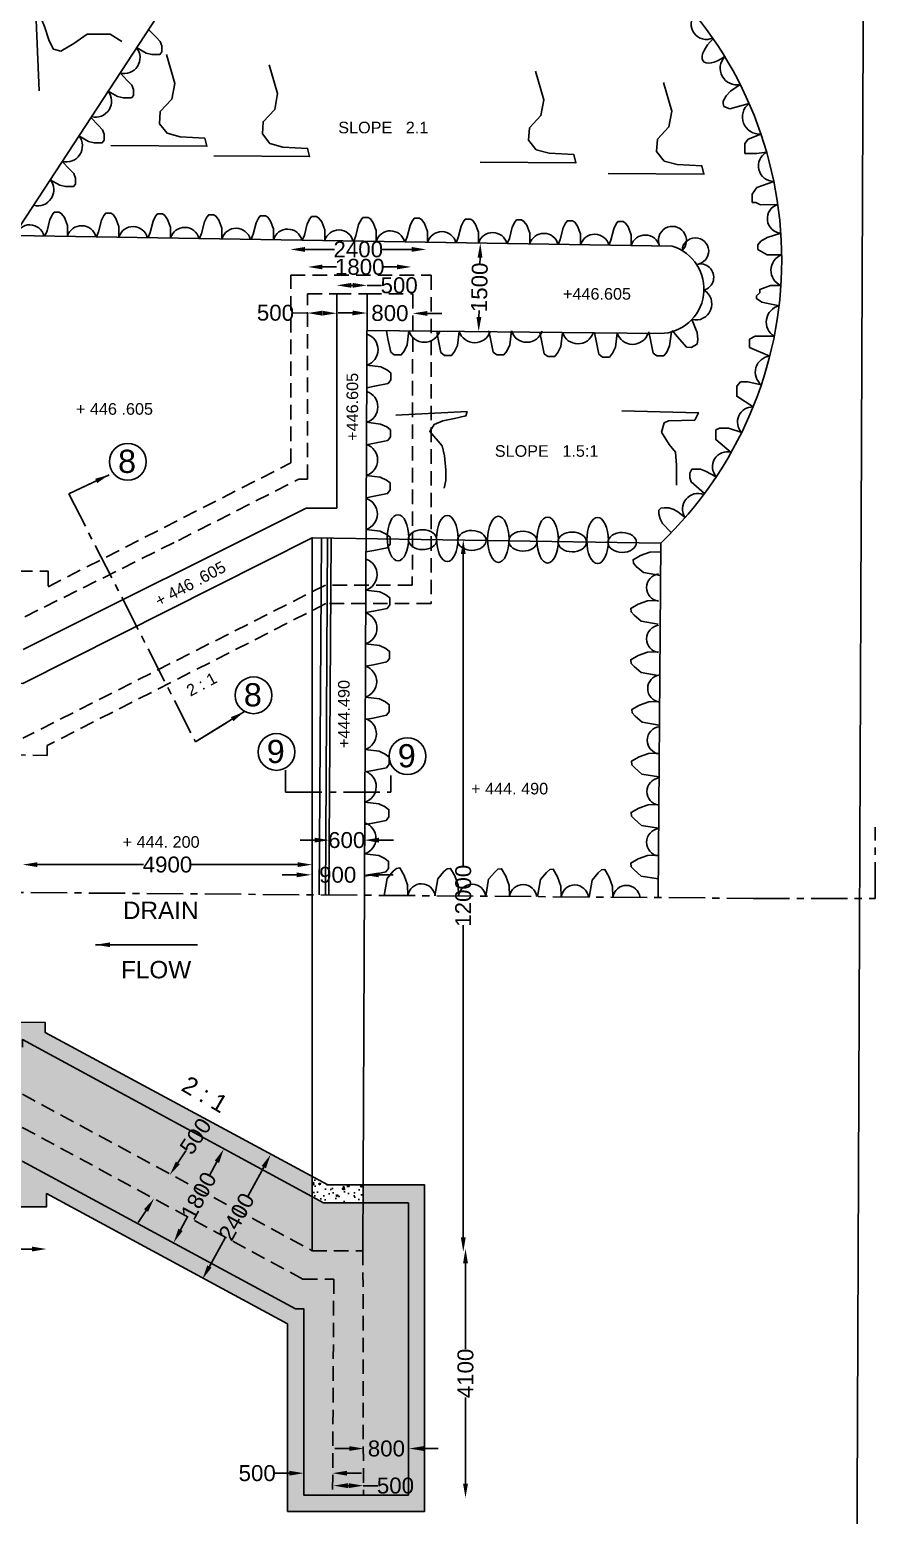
# Model space of a CAD drawing. Header units: millimetres. Extents: x 980 to 97004, y 2189 to 66609.
# Drawn here: x 64077 to 78658, y 18957 to 44571 of the extents above; entities that cross this region are included whole.
import ezdxf

# ---------------------------------------------------------------- set-up
doc = ezdxf.new("R2010")
doc.units = ezdxf.units.MM
doc.header["$MEASUREMENT"] = 0
doc.linetypes.add('CENTER', pattern=[2, 1.25, -0.25, 0.25, -0.25])
doc.linetypes.add('DASHED', pattern=[0.75, 0.5, -0.25])
for name, color, linetype in [('DIM', 7, 'Continuous'), ('DWG', 7, 'Continuous'), ('TEXT', 7, 'Continuous')]:
    doc.layers.add(name, color=color, linetype=linetype)
doc.styles.get("Standard").update_dxf_attribs({"font": 'arial.ttf'})
doc.dimstyles.new('Civil', dxfattribs={"dimtxt": 275, "dimasz": 250, "dimexe": 0.1, "dimexo": 0.0625, "dimgap": 0.09, "dimtad": 0, "dimdec": 0, "dimzin": 12, "dimdsep": 46, "dimtxsty": 'Standard', "dimcen": 0.1, "dimse1": 1, "dimse2": 1, "dimadec": 0, "dimazin": 2, "dimtfac": 1, "dimtdec": 0, "dimtofl": 0, "dimtmove": 0, "dimatfit": 3, "dimfxl": 1, "dimfrac": 1, "dimtolj": 1, "dimtzin": 0, "dimarcsym": 0})
pattern_1 = [(50, (0, 0), (358.6301, -31.3761), [37.5, -412.5]), (355, (0, 0), (-69.3757, 376.096), [30, -330]), (100.45144, (29.9, -2.6), (289.2544, 344.72), [31.8701, -350.571]), (46.1842, (0, 100), (533.6207, -82.7596), [56.25, -618.75]), (96.6356, (44.47, 93.1), (467.331, 487.0593), [47.805, -525.857]), (351.1842, (0, 100), (467.331, 487.0593), [45, -495]), (21, (50, 75), (298.4535, -201.3094), [37.5, -412.5]), (326, (50, 75), (121.6577, 362.575), [30, -330]), (71.45144, (74.87, 58.22), (420.1112, 161.2656), [31.8701, -350.571]), (37.5, (0, 0), (6.07993, 166.44693), [0, -326, 0, -335, 0, -331.25]), (7.5, (0, 0), (131.53477, 197.20586), [0, -191, 0, -318.5, 0, -126.25]), (327.5, (-111.5, 0), (266.91122, -11.27744), [0, -125, 0, -390, 0, -517.5]), (317.5, (-161.5, 0), (291.5931, 50.0525), [0, -162.5, 0, -259, 0, -367.5])]

# ---------------------------------------------------------------- blocks, each defined once
blk = doc.blocks.new('*D65')
at = {"layer": 'Defpoints', "color": 0, "transparency": 16777216}
for p in [(68573, 40807), (70913, 40807), (70913, 40783)]:
    blk.add_point(p, dxfattribs=at)
at = {"layer": 'DIM', "color": 0, "lineweight": -2, "transparency": 16777216}
for p, q in [((68823, 40783), (69331, 40783)), ((70663, 40783), (70156, 40783))]:
    blk.add_line(p, q, dxfattribs=at)
at = {"layer": 'DIM', "color": 0, "transparency": 16777216}
for points in [[(68823, 40825), (68823, 40741), (68573, 40783)], [(70663, 40825), (70663, 40741), (70913, 40783)]]:
    blk.add_solid(points, dxfattribs=at)
at = {"layer": 'DIM', "color": 0, "transparency": 16777216, "insert": (69743, 40783), "char_height": 275, "attachment_point": 5}
blk.add_mtext('\\A1;2400', dxfattribs=at)
blk = doc.blocks.new('*D66')
at = {"layer": 'Defpoints', "color": 0, "transparency": 16777216}
for p in [(68876, 40481), (70659, 40481), (70659, 40481)]:
    blk.add_point(p, dxfattribs=at)
at = {"layer": 'DIM', "color": 0, "lineweight": -2, "transparency": 16777216}
for p, q in [((69126, 40481), (69370, 40481)), ((70409, 40481), (70165, 40481))]:
    blk.add_line(p, q, dxfattribs=at)
at = {"layer": 'DIM', "color": 0, "transparency": 16777216}
for points in [[(69126, 40522), (69126, 40439), (68876, 40481)], [(70409, 40522), (70409, 40439), (70659, 40481)]]:
    blk.add_solid(points, dxfattribs=at)
at = {"layer": 'DIM', "color": 0, "transparency": 16777216, "insert": (69768, 40481), "char_height": 275, "attachment_point": 5}
blk.add_mtext('\\A1;1800', dxfattribs=at)
blk = doc.blocks.new('*D67')
at = {"layer": 'Defpoints', "color": 0, "transparency": 16777216}
for p in [(71816, 40892), (71788, 39366), (71819, 39366)]:
    blk.add_point(p, dxfattribs=at)
at = {"layer": 'DIM', "color": 0, "lineweight": -2, "transparency": 16777216}
for p, q in [((71842, 40642), (71840, 40526)), ((71823, 39616), (71825, 39731))]:
    blk.add_line(p, q, dxfattribs=at)
at = {"layer": 'DIM', "color": 0, "transparency": 16777216}
for points in [[(71801, 40643), (71884, 40641), (71847, 40892)], [(71782, 39616), (71865, 39615), (71819, 39366)]]:
    blk.add_solid(points, dxfattribs=at)
at = {"layer": 'DIM', "color": 0, "transparency": 16777216, "insert": (71833, 40129), "char_height": 275, "attachment_point": 5, "rotation": 88.9324}
blk.add_mtext('\\A1;1500', dxfattribs=at)
blk = doc.blocks.new('*D68')
at = {"layer": 'Defpoints', "color": 0, "transparency": 16777216}
for p in [(68868, 39648), (68869, 39686), (69372, 39644)]:
    blk.add_point(p, dxfattribs=at)
at = {"layer": 'DIM', "color": 0, "lineweight": -2, "transparency": 16777216}
for p, q in [((68869, 39686), (68619, 39688)), ((69122, 39684), (69119, 39684))]:
    blk.add_line(p, q, dxfattribs=at)
at = {"layer": 'DIM', "color": 0, "transparency": 16777216}
for points in [[(69119, 39726), (69118, 39642), (68869, 39686)], [(69122, 39726), (69122, 39642), (69372, 39682)]]:
    blk.add_solid(points, dxfattribs=at)
at = {"layer": 'DIM', "color": 0, "transparency": 16777216, "insert": (68315, 39690), "char_height": 275, "attachment_point": 5, "rotation": 359.5735}
blk.add_mtext('\\A1;500', dxfattribs=at)
blk = doc.blocks.new('*D69')
at = {"layer": 'Defpoints', "color": 0, "transparency": 16777216}
for p in [(69372, 40016), (69895, 40163), (69895, 40016)]:
    blk.add_point(p, dxfattribs=at)
at = {"layer": 'DIM', "color": 0, "lineweight": -2, "transparency": 16777216}
for p, q in [((69622, 40163), (69645, 40163)), ((69895, 40163), (70145, 40163))]:
    blk.add_line(p, q, dxfattribs=at)
at = {"layer": 'DIM', "color": 0, "transparency": 16777216}
for points in [[(69622, 40205), (69622, 40122), (69372, 40163)], [(69645, 40205), (69645, 40122), (69895, 40163)]]:
    blk.add_solid(points, dxfattribs=at)
at = {"layer": 'DIM', "color": 0, "transparency": 16777216, "insert": (70448, 40163), "char_height": 275, "attachment_point": 5}
blk.add_mtext('\\A1;500', dxfattribs=at)
blk = doc.blocks.new('*D70')
at = {"layer": 'Defpoints', "color": 0, "transparency": 16777216}
for p in [(69893, 39648), (70682, 39681), (70682, 39642)]:
    blk.add_point(p, dxfattribs=at)
at = {"layer": 'DIM', "color": 0, "lineweight": -2, "transparency": 16777216}
for p, q in [((69644, 39688), (69394, 39690)), ((70932, 39679), (71182, 39677))]:
    blk.add_line(p, q, dxfattribs=at)
at = {"layer": 'DIM', "color": 0, "transparency": 16777216}
for points in [[(69644, 39730), (69643, 39646), (69894, 39686)], [(70933, 39721), (70932, 39637), (70682, 39681)]]:
    blk.add_solid(points, dxfattribs=at)
at = {"layer": 'DIM', "color": 0, "transparency": 16777216, "insert": (70288, 39684), "char_height": 275, "attachment_point": 5, "rotation": 359.5946}
blk.add_mtext('\\A1;800', dxfattribs=at)
blk = doc.blocks.new('*D131')
at = {"layer": 'Defpoints', "color": 0, "transparency": 16777216}
for p in [(61561, 23521), (64367, 23548), (64367, 23521)]:
    blk.add_point(p, dxfattribs=at)
at = {"layer": 'DIM', "color": 0, "lineweight": -2, "transparency": 16777216}
for p, q in [((61811, 23548), (62551, 23548)), ((64117, 23548), (63376, 23548))]:
    blk.add_line(p, q, dxfattribs=at)
at = {"layer": 'DIM', "color": 0, "transparency": 16777216}
for points in [[(61811, 23590), (61811, 23507), (61561, 23548)], [(64117, 23590), (64117, 23507), (64367, 23548)]]:
    blk.add_solid(points, dxfattribs=at)
at = {"layer": 'DIM', "color": 0, "transparency": 16777216, "insert": (62964, 23548), "char_height": 275, "attachment_point": 5}
blk.add_mtext('\\A1;2750', dxfattribs=at)
blk = doc.blocks.new('*D143')
at = {"layer": 'Defpoints', "color": 0, "transparency": 16777216}
for p in [(66493, 24825), (66588, 24762), (66318, 24357)]:
    blk.add_point(p, dxfattribs=at)
at = {"layer": 'DIM', "color": 0, "lineweight": -2, "transparency": 16777216}
for p, q in [((66631, 25033), (66770, 25241)), ((66084, 24213), (65945, 24005))]:
    blk.add_line(p, q, dxfattribs=at)
at = {"layer": 'DIM', "color": 0, "transparency": 16777216}
for points in [[(66597, 25057), (66666, 25010), (66493, 24825)], [(66049, 24236), (66118, 24189), (66222, 24420)]]:
    blk.add_solid(points, dxfattribs=at)
at = {"layer": 'DIM', "color": 0, "transparency": 16777216, "insert": (66939, 25494), "char_height": 275, "attachment_point": 5, "rotation": 56.2812}
blk.add_mtext('\\A1;500', dxfattribs=at)
blk = doc.blocks.new('*D144')
at = {"layer": 'Defpoints', "color": 0, "transparency": 16777216}
for p in [(67423, 25272), (67451, 25257), (66588, 23645)]:
    blk.add_point(p, dxfattribs=at)
at = {"layer": 'DIM', "color": 0, "lineweight": -2, "transparency": 16777216}
for p, q in [((67305, 25051), (67179, 24816)), ((66678, 23880), (66804, 24115))]:
    blk.add_line(p, q, dxfattribs=at)
at = {"layer": 'DIM', "color": 0, "transparency": 16777216}
for points in [[(67269, 25071), (67342, 25032), (67423, 25272)], [(66641, 23900), (66715, 23860), (66560, 23659)]]:
    blk.add_solid(points, dxfattribs=at)
at = {"layer": 'DIM', "color": 0, "transparency": 16777216, "insert": (66992, 24466), "char_height": 275, "attachment_point": 5, "rotation": 61.8325}
blk.add_mtext('\\A1;1800', dxfattribs=at)
blk = doc.blocks.new('*D145')
at = {"layer": 'Defpoints', "color": 0, "transparency": 16777216}
for p in [(68234, 25180), (68285, 25152), (67106, 23000)]:
    blk.add_point(p, dxfattribs=at)
at = {"layer": 'DIM', "color": 0, "lineweight": -2, "transparency": 16777216}
for p, q in [((68114, 24960), (67843, 24465)), ((67175, 23247), (67446, 23742))]:
    blk.add_line(p, q, dxfattribs=at)
at = {"layer": 'DIM', "color": 0, "transparency": 16777216}
for points in [[(68077, 24980), (68150, 24940), (68234, 25180)], [(67139, 23267), (67212, 23227), (67055, 23027)]]:
    blk.add_solid(points, dxfattribs=at)
at = {"layer": 'DIM', "color": 0, "transparency": 16777216, "insert": (67644, 24104), "char_height": 275, "attachment_point": 5, "rotation": 61.2935}
blk.add_mtext('\\A1;2400', dxfattribs=at)
blk = doc.blocks.new('*D148')
at = {"layer": 'Defpoints', "color": 0, "transparency": 16777216}
for p in [(68804, 19729), (69297, 19729), (68804, 19683)]:
    blk.add_point(p, dxfattribs=at)
at = {"layer": 'DIM', "color": 0, "lineweight": -2, "transparency": 16777216}
for p, q in [((68554, 19683), (68304, 19683)), ((69547, 19683), (69797, 19683))]:
    blk.add_line(p, q, dxfattribs=at)
at = {"layer": 'DIM', "color": 0, "transparency": 16777216}
for points in [[(68554, 19725), (68554, 19642), (68804, 19683)], [(69547, 19725), (69547, 19642), (69297, 19683)]]:
    blk.add_solid(points, dxfattribs=at)
at = {"layer": 'DIM', "color": 0, "transparency": 16777216, "insert": (68000, 19683), "char_height": 275, "attachment_point": 5}
blk.add_mtext('\\A1;500', dxfattribs=at)
blk = doc.blocks.new('*D149')
at = {"layer": 'Defpoints', "color": 0, "transparency": 16777216}
for p in [(69830, 19468), (69314, 19462), (69830, 19462)]:
    blk.add_point(p, dxfattribs=at)
at = {"layer": 'DIM', "color": 0, "lineweight": -2, "transparency": 16777216}
for p, q in [((69564, 19468), (69580, 19468)), ((69830, 19468), (70080, 19468))]:
    blk.add_line(p, q, dxfattribs=at)
at = {"layer": 'DIM', "color": 0, "transparency": 16777216}
for points in [[(69564, 19510), (69564, 19426), (69314, 19468)], [(69580, 19510), (69580, 19426), (69830, 19468)]]:
    blk.add_solid(points, dxfattribs=at)
at = {"layer": 'DIM', "color": 0, "transparency": 16777216, "insert": (70384, 19468), "char_height": 275, "attachment_point": 5}
blk.add_mtext('\\A1;500', dxfattribs=at)
blk = doc.blocks.new('*D150')
at = {"layer": 'Defpoints', "color": 0, "transparency": 16777216}
for p in [(69836, 20131), (70619, 20131), (70619, 20108)]:
    blk.add_point(p, dxfattribs=at)
at = {"layer": 'DIM', "color": 0, "lineweight": -2, "transparency": 16777216}
for p, q in [((69586, 20108), (69336, 20108)), ((70869, 20108), (71119, 20108))]:
    blk.add_line(p, q, dxfattribs=at)
at = {"layer": 'DIM', "color": 0, "transparency": 16777216}
for points in [[(69586, 20150), (69586, 20067), (69836, 20108)], [(70869, 20150), (70869, 20067), (70619, 20108)]]:
    blk.add_solid(points, dxfattribs=at)
at = {"layer": 'DIM', "color": 0, "transparency": 16777216, "insert": (70228, 20108), "char_height": 275, "attachment_point": 5}
blk.add_mtext('\\A1;800', dxfattribs=at)
blk = doc.blocks.new('*D151')
at = {"layer": 'Defpoints', "color": 0, "transparency": 16777216}
for p in [(71489, 23552), (71592, 23552), (71489, 19254)]:
    blk.add_point(p, dxfattribs=at)
at = {"layer": 'DIM', "color": 0, "lineweight": -2, "transparency": 16777216}
for p, q in [((71592, 23302), (71592, 21819)), ((71592, 19504), (71592, 20987))]:
    blk.add_line(p, q, dxfattribs=at)
at = {"layer": 'DIM', "color": 0, "transparency": 16777216}
for points in [[(71550, 23302), (71634, 23302), (71592, 23552)], [(71550, 19504), (71634, 19504), (71592, 19254)]]:
    blk.add_solid(points, dxfattribs=at)
at = {"layer": 'DIM', "color": 0, "transparency": 16777216, "insert": (71592, 21403), "char_height": 275, "attachment_point": 5, "rotation": 90}
blk.add_mtext('\\A1;4100', dxfattribs=at)
blk = doc.blocks.new('*D152')
at = {"layer": 'Defpoints', "color": 0, "transparency": 16777216}
for p in [(71554, 35779), (71605, 35779), (71605, 23498)]:
    blk.add_point(p, dxfattribs=at)
at = {"layer": 'DIM', "color": 0, "lineweight": -2, "transparency": 16777216}
for p, q in [((71554, 35529), (71554, 30143)), ((71554, 23748), (71554, 29134))]:
    blk.add_line(p, q, dxfattribs=at)
at = {"layer": 'DIM', "color": 0, "transparency": 16777216}
for points in [[(71512, 35529), (71595, 35529), (71554, 35779)], [(71512, 23748), (71595, 23748), (71554, 23498)]]:
    blk.add_solid(points, dxfattribs=at)
at = {"layer": 'DIM', "color": 0, "transparency": 16777216, "insert": (71554, 29639), "char_height": 275, "attachment_point": 5, "rotation": 90}
blk.add_mtext('\\A1;12000', dxfattribs=at)
blk = doc.blocks.new('*D153')
at = {"layer": 'Defpoints', "color": 0, "transparency": 16777216}
for p in [(69844, 30000), (68932, 29968), (69844, 29968)]:
    blk.add_point(p, dxfattribs=at)
at = {"layer": 'DIM', "color": 0, "lineweight": -2, "transparency": 16777216}
for p, q in [((68682, 30000), (68432, 30000)), ((70094, 30000), (70344, 30000))]:
    blk.add_line(p, q, dxfattribs=at)
at = {"layer": 'DIM', "color": 0, "transparency": 16777216}
for points in [[(68682, 30041), (68682, 29958), (68932, 30000)], [(70094, 30041), (70094, 29958), (69844, 30000)]]:
    blk.add_solid(points, dxfattribs=at)
at = {"layer": 'DIM', "color": 0, "transparency": 16777216, "insert": (69388, 30000), "char_height": 275, "attachment_point": 5}
blk.add_mtext('\\A1;900', dxfattribs=at)
blk = doc.blocks.new('*D154')
at = {"layer": 'Defpoints', "color": 0, "transparency": 16777216}
for p in [(69240, 30550), (69849, 30598), (69849, 30550)]:
    blk.add_point(p, dxfattribs=at)
at = {"layer": 'DIM', "color": 0, "lineweight": -2, "transparency": 16777216}
for p, q in [((68990, 30598), (68740, 30598)), ((70099, 30598), (70349, 30598))]:
    blk.add_line(p, q, dxfattribs=at)
at = {"layer": 'DIM', "color": 0, "transparency": 16777216}
for points in [[(68990, 30640), (68990, 30556), (69240, 30598)], [(70099, 30640), (70099, 30556), (69849, 30598)]]:
    blk.add_solid(points, dxfattribs=at)
at = {"layer": 'DIM', "color": 0, "transparency": 16777216, "insert": (69544, 30598), "char_height": 275, "attachment_point": 5}
blk.add_mtext('\\A1;600', dxfattribs=at)
blk = doc.blocks.new('*D155')
at = {"layer": 'Defpoints', "color": 0, "transparency": 16777216}
for p in [(63957, 30056), (68948, 30176), (68948, 30056)]:
    blk.add_point(p, dxfattribs=at)
at = {"layer": 'DIM', "color": 0, "lineweight": -2, "transparency": 16777216}
for p, q in [((64207, 30176), (66037, 30176)), ((68698, 30176), (66869, 30176))]:
    blk.add_line(p, q, dxfattribs=at)
at = {"layer": 'DIM', "color": 0, "transparency": 16777216}
for points in [[(64207, 30217), (64207, 30134), (63957, 30176)], [(68698, 30217), (68698, 30134), (68948, 30176)]]:
    blk.add_solid(points, dxfattribs=at)
at = {"layer": 'DIM', "color": 0, "transparency": 16777216, "insert": (66453, 30176), "char_height": 275, "attachment_point": 5}
blk.add_mtext('\\A1;4900', dxfattribs=at)

msp = doc.modelspace()

# ---------------------------------------------------------------- hatches: boundary and pattern name
at = {"layer": 'DWG'}
h = msp.add_hatch(dxfattribs=at)
h.set_pattern_fill('AR-CONC', color=256, scale=50)
h.set_pattern_definition(pattern_1)
h.paths.add_polyline_path([(56026.4, 29557.4), (55635.5, 29559.1), (55636, 26183.4), (56026.1, 26183.4)])
h.paths.add_polyline_path([(57845.2, 29549.6), (56026.4, 29557.4), (56026.1, 26183.4), (57845.1, 26183.4)])
h.paths.add_polyline_path([(58393, 29410.7), (58393, 29547.3), (57845.2, 29549.6), (57845.1, 26183.4), (58343.3, 26183.4)])
h.paths.add_polyline_path([(58878.5, 29735.6), (58393, 29739.5), (58393, 29410.7), (58344.5, 26265.6), (58869.3, 26260.9)])
h.paths.add_polyline_path([(59920.6, 29727.3), (58878.5, 29735.6), (58872.3, 27390), (59889, 27386)])
h.paths.add_polyline_path([(60281.5, 29724.5), (59920.6, 29727.3), (59889, 27386), (60278.2, 27384.5)])
h.paths.add_polyline_path([(59884.8, 27075.8), (58871.5, 27087.1), (58869.3, 26260.9), (59873.7, 26252.1)])
h.paths.add_polyline_path([(59889, 27386), (58872.3, 27390), (58871.5, 27087.1), (59884.8, 27075.8)])
h.paths.add_polyline_path([(61001.5, 27381.6), (60278.2, 27384.5), (60277.8, 27071.4), (61001.5, 27063.4)])
h.paths.add_polyline_path([(61001.5, 27063.4), (60277.8, 27071.4), (60276.6, 26248.6), (61001.5, 26242.2)])
h.paths.add_polyline_path([(61001.5, 26242.2), (60276.6, 26248.6), (60275.9, 25753.9), (61001.5, 25750.5)])
h.paths.add_polyline_path([(61001.5, 25750.5), (60275.9, 25753.9), (60275.2, 25228.9), (61001.5, 25225.4)])
h.paths.add_polyline_path([(60275.9, 25753.9), (59867, 25755.8), (59863, 25454.4), (58343.3, 25454.4), (58343.3, 25238.2), (60275.2, 25228.9)])
h.paths.add_polyline_path([(59867, 25755.8), (58867.9, 25760.4), (58867.1, 25454.4), (59863, 25454.4)])
h.paths.add_polyline_path([(59873.7, 26252.1), (58869.3, 26260.9), (58867.9, 25760.4), (59867, 25755.8)])
h.paths.add_polyline_path([(58869.3, 26260.9), (58344.5, 26265.6), (58343.3, 26183.4), (58343.3, 25762.8), (58867.9, 25760.4)])
h.paths.add_polyline_path([(58343.3, 26183.4), (57845.1, 26183.4), (57845.1, 25765.1), (58343.3, 25762.8)])
h.paths.add_polyline_path([(57845.1, 26183.4), (56026.1, 26183.4), (56026, 25773.5), (57845.1, 25765.1)])
h.paths.add_polyline_path([(57845.1, 25765.1), (56026, 25773.5), (56026, 25454.4), (57845.1, 25454.4)], flags=17)
h.paths.add_polyline_path([(58030.2, 25454.4), (56026, 25454.4), (56026, 25773.5), (55636, 25775.3), (55636.1, 25025.7), (58030.2, 25025.7)])
h.paths.add_polyline_path([(56026.1, 26183.4), (55636, 26183.4), (55636, 25775.3), (56026, 25773.5)])
h.paths.add_polyline_path([(61001.5, 25225.4), (60275.2, 25228.9), (60274.9, 25025.7), (58343.3, 25025.7), (58030.2, 25025.7), (58030.2, 24932.3), (61001.5, 24932.3)])
h.paths.add_polyline_path([(61999.9, 25745.9), (61001.5, 25750.5), (61001.5, 25225.4), (61996.5, 25220.6)])
h.paths.add_polyline_path([(62003.1, 26233.4), (61001.5, 26242.2), (61001.5, 25750.5), (61999.9, 25745.9)])
h.paths.add_polyline_path([(62008.5, 27052.1), (61001.5, 27063.4), (61001.5, 26242.2), (62003.1, 26233.4)])
h.paths.add_polyline_path([(62010.6, 27377.7), (61001.5, 27381.6), (61001.5, 27063.4), (62008.5, 27052.1)])
h.paths.add_polyline_path([(63951.9, 27457), (62011.3, 27482.9), (62008.5, 27052.1), (63951.5, 27030.4), (63951.6, 27160.3)])
h.paths.add_polyline_path([(63951.5, 27030.4), (62008.5, 27052.1), (62003.1, 26233.4), (63950.7, 26216.2)])
h.paths.add_polyline_path([(63950.7, 26216.2), (62003.1, 26233.4), (61999.9, 25745.9), (63950.2, 25736.9)])
h.paths.add_polyline_path([(63950.2, 25736.9), (61999.9, 25745.9), (61997.1, 25314), (63949.7, 25299.6)])
h.paths.add_polyline_path([(63949.7, 25299.6), (61997.1, 25314), (61993, 24686.4), (63949.1, 24686.4)])
h.paths.add_polyline_path([(63949.5, 25061.4), (63949.1, 24686.4), (61993, 24686.4), (61996.5, 25220.6), (61001.5, 25225.4), (61001.5, 24932.3), (61587.5, 24932.3), (61587.5, 24277.3), (64368.6, 24277.3), (64368.6, 24503.6), (68523.3, 22256.1), (68523.3, 19025.5), (70886.9, 19025.5), (70886.9, 24654), (69828.5, 24654), (69827.1, 24343.9), (70607.8, 24343.9), (70607.8, 19305), (68802.8, 19305), (68802.8, 22517.6), (68660.1, 22517.6)])
h.paths.add_polyline_path([(63950.1, 25645.5), (63949.5, 25061.4), (68660.1, 22517.6), (68802.8, 22517.6), (68802.8, 19305), (69299.7, 19305), (69320.1, 23027.5), (68789.3, 23027.5)])
h.paths.add_polyline_path([(63950.7, 26216.2), (63950.1, 25645.5), (68789.3, 23027.5), (69320.1, 23027.5), (69299.7, 19305), (69831.6, 19305), (69823.6, 23519.5), (68948.6, 23519.5)])
h.paths.add_polyline_path([(63951.6, 27160.3), (63951.5, 27030.4), (63950.7, 26216.2), (68948.6, 23519.5), (68948.6, 24448.7)])
h.paths.add_polyline_path([(69827.1, 24343.9), (69141.6, 24343.9), (68948.6, 24448.7), (68948.6, 23519.5), (69823.6, 23519.5)], flags=17)
h.paths.add_polyline_path([(70607.8, 24343.9), (69827.1, 24343.9), (69823.6, 23519.5), (69831.6, 19305), (70607.8, 19305)], flags=17)
h.paths.add_polyline_path([(64344.8, 27278.7), (64344.8, 27451.7), (63951.9, 27457), (63951.6, 27160.3), (68948.6, 24448.7), (68948.6, 24798.7)])
h = msp.add_hatch(dxfattribs=at)
h.set_pattern_fill('AR-CONC', color=256, scale=50)
h.set_pattern_definition(pattern_1)
h.paths.add_polyline_path([(69828.5, 24654), (69217.1, 24654), (68948.6, 24798.7), (68948.6, 24448.7), (69141.6, 24343.9), (69827.1, 24343.9)])

# ---------------------------------------------------------------- linework, layer by layer
for points in [[(49169.4, 47598.1), (53439.5, 47598.1), (53749.7, 48464.6), (54266.8, 46859.8), (54537.2, 47630.4), (68247.4, 47478.6), (68525.8, 48328.7), (69066.7, 46707.9), (69361, 47462.7), (78460.8, 47334.4), (78334.1, 16437.2), (71622.4, 16540.1), (71367.9, 15801.2), (70787.2, 17366.3), (70500.9, 16500.3), (52968, 16684.3), (52705.5, 15921.6), (52641.9, 17502.6), (52323.7, 16668.4), (36250, 16739.3)], [(64238.6, 43516.5), (64179.5, 45003.1), (64333.1, 44625.6), (64415.8, 44377.8), (64486.6, 44236.2), (64616.6, 44200.8), (64841, 44330.6), (65065.4, 44495.8), (65207.2, 44495.8), (65467, 44495.8), (65667.8, 44366)], [(65919.3, 44262.2), (66083.4, 44167.9), (66183.3, 44144.5), (66262, 44144.5), (66321.6, 44144.5), (66355.6, 44187), (66355.6, 44225.3), (66355.6, 44291.1), (66327.9, 44367.6), (66255.6, 44442), (66125.1, 44577.5)], [(65478.8, 42572.5), (67132.5, 42560.7), (67097.1, 42702.3), (66671.8, 42725.9), (66447.4, 42784.9), (66317.5, 42950.1), (66329.3, 43162.5), (66530.1, 43374.9), (66577.3, 43646.3), (66435.6, 44141.8)], [(65429.8, 43512.2), (65593.8, 43417.9), (65693.8, 43394.5), (65772.5, 43394.5), (65832, 43394.5), (65866.1, 43437), (65866.1, 43475.2), (65866.1, 43541.1), (65838.4, 43617.6), (65766.1, 43691.9), (65635.6, 43827.5)], [(67250.6, 42395.6), (68904.3, 42383.8), (68868.8, 42525.3), (68443.6, 42548.9), (68219.2, 42607.9), (68089.3, 42773.1), (68101.1, 42985.5), (68301.9, 43197.9), (68349.1, 43469.3), (68207.4, 43964.8)], [(71842.4, 42288.5), (73496.1, 42276.7), (73460.7, 42418.3), (73035.4, 42441.9), (72811, 42500.9), (72681.1, 42666.1), (72692.9, 42878.5), (72893.7, 43090.8), (72941, 43362.2), (72799.2, 43857.8)], [(74049.5, 42092.1), (75703.2, 42080.3), (75667.7, 42221.8), (75242.5, 42245.4), (75018.1, 42304.4), (74888.1, 42469.6), (74899.9, 42682), (75100.7, 42894.4), (75148, 43165.8), (75006.3, 43661.3)], [(76328.9, 43625.8), (76161.7, 43514.2), (76089.3, 43433.8), (76037, 43341.4), (76037, 43297.2), (76049.1, 43249), (76049.1, 43249), (76149.7, 43204.8), (76482.1, 43299.1)], [(64926, 42740.3), (65090, 42646), (65190, 42622.6), (65268.7, 42622.6), (65328.2, 42622.6), (65362.3, 42665.1), (65362.3, 42703.3), (65362.3, 42769.2), (65334.6, 42845.7), (65262.3, 42920), (65131.8, 43055.6)], [(76686.4, 42771.7), (76467.6, 42684), (76411.3, 42607.6), (76411.3, 42555.4), (76411.3, 42495.1), (76411.3, 42495.1), (76411.3, 42438.9), (76487.7, 42438.9), (76552.1, 42438.9), (76616.4, 42438.9), (76784.3, 42459.3)], [(64432.3, 41983.8), (64596.3, 41889.5), (64696.3, 41866.2), (64775, 41866.2), (64834.5, 41866.2), (64868.5, 41908.7), (64868.5, 41946.9), (64868.5, 42012.8), (64840.9, 42089.2), (64768.6, 42163.6), (64638.1, 42299.2)], [(76908.4, 41953.3), (76616.5, 41850.7), (76536.1, 41734.2), (76536.1, 41661.8), (76536.1, 41593.5), (76600.4, 41593.5), (76680.9, 41553.4), (76977, 41559.5)], [(64728, 41009.7), (64728, 41195.9), (64675.8, 41331.2), (64628.3, 41397.6), (64587.9, 41423.7), (64554.7, 41423.7), (64500, 41423.7), (64469.1, 41383.4), (64426.3, 41300.3), (64376.4, 41103.3), (64340.7, 41016.1)], [(65616, 40995), (65616, 41181.1), (65563.8, 41316.5), (65516.3, 41382.9), (65475.9, 41409), (65442.6, 41409), (65387.9, 41409), (65357, 41368.7), (65314.3, 41285.6), (65264.4, 41088.6), (65228.7, 41001.4)], [(66506.9, 40980.2), (66506.9, 41166.4), (66454.7, 41301.7), (66407.2, 41368.2), (66366.8, 41394.3), (66333.5, 41394.3), (66278.9, 41394.3), (66248, 41353.9), (66205.2, 41270.8), (66155.3, 41073.8), (66119.6, 40986.7)], [(67392.5, 40965.6), (67392.5, 41151.7), (67340.3, 41287), (67292.8, 41353.5), (67252.4, 41379.6), (67219.1, 41379.6), (67164.4, 41379.6), (67133.6, 41339.2), (67090.8, 41256.2), (67040.9, 41059.1), (67005.2, 40972)], [(68281.3, 40950.8), (68281.3, 41137), (68229.1, 41272.3), (68181.6, 41338.8), (68141.2, 41364.9), (68107.9, 41364.9), (68053.3, 41364.9), (68022.4, 41324.5), (67979.6, 41241.4), (67929.7, 41044.4), (67894, 40957.3)], [(69164.7, 40936.2), (69164.7, 41122.3), (69112.5, 41257.7), (69064.9, 41324.1), (69024.5, 41350.2), (68991.3, 41350.2), (68936.6, 41350.2), (68905.7, 41309.9), (68862.9, 41226.8), (68813, 41029.8), (68777.4, 40942.6)], [(70051.1, 40921.5), (70051.1, 41107.7), (69998.9, 41243), (69951.4, 41309.4), (69911, 41335.5), (69877.7, 41335.5), (69823, 41335.5), (69792.2, 41295.2), (69749.4, 41212.1), (69699.5, 41015.1), (69663.8, 40927.9)], [(70939.2, 40906.8), (70939.2, 41092.9), (70887, 41228.2), (70839.5, 41294.7), (70799.1, 41320.8), (70765.8, 41320.8), (70711.1, 41320.8), (70680.3, 41280.5), (70637.5, 41197.4), (70587.6, 41000.4), (70551.9, 40913.2)], [(71816.4, 40892.3), (71816.4, 41078.4), (71764.2, 41213.7), (71716.7, 41280.2), (71676.3, 41306.3), (71643, 41306.3), (71588.4, 41306.3), (71557.5, 41265.9), (71514.7, 41182.9), (71464.8, 40985.8), (71429.1, 40898.7)], [(72699.5, 40877.6), (72699.5, 41063.8), (72647.3, 41199.1), (72599.8, 41265.5), (72559.4, 41291.7), (72526.1, 41291.7), (72471.5, 41291.7), (72440.6, 41251.3), (72397.8, 41168.2), (72347.9, 40971.2), (72312.2, 40884)], [(73576.5, 40863.1), (73576.5, 41049.2), (73524.4, 41184.5), (73476.8, 41251), (73436.4, 41277.1), (73403.2, 41277.1), (73348.5, 41277.1), (73317.6, 41236.8), (73274.8, 41153.7), (73224.9, 40956.7), (73189.3, 40869.5)], [(74448.7, 40848.6), (74448.7, 41034.8), (74396.5, 41170.1), (74349, 41236.6), (74308.6, 41262.7), (74275.3, 41262.7), (74220.7, 41262.7), (74189.8, 41222.3), (74147, 41139.2), (74097.1, 40942.2), (74061.4, 40855.1)], [(63806.4, 41025), (75157.9, 40836.9)], [(77029.8, 41061), (76793.4, 40988.9), (76684.8, 40924.6), (76632.5, 40860.3), (76632.5, 40784), (76793.4, 40687.6), (77044.9, 40687.8)], [(63961.9, 33882.2), (68843, 36322.4), (69371.9, 36322.4), (69371.9, 40015.9)], [(69894.9, 40015.9), (69823.6, 23519.5)], [(77031.2, 40160.7), (76849.7, 40160.7), (76664.7, 40093), (76664.7, 40036.7), (76612.4, 39980.5), (76612.4, 39936.3), (76700.9, 39876), (76999.2, 39811.2)], [(75494.5, 39574.2), (75589.2, 39349.9), (75597.5, 39232.4), (75585.9, 39149.9), (75535.1, 39120.8), (75481.2, 39089.9), (75403.7, 39100.3), (75247.9, 39276.7), (75157.6, 39383.2)], [(69892.2, 39385.9), (74944.9, 39333.3)], [(70616.9, 39378.3), (70587.6, 39136.6), (70536.5, 39030.6), (70485.3, 38964.7), (70426.8, 38964.7), (70364.7, 38964.7), (70302.6, 39012.3), (70255.1, 39242.7), (70229.6, 39380)], [(71483.2, 39369.3), (71453.9, 39127.6), (71402.7, 39021.5), (71351.6, 38955.7), (71293.1, 38955.7), (71231, 38955.7), (71168.9, 39003.2), (71121.4, 39233.7), (71095.9, 39371)], [(72383, 39378.3), (72353.7, 39136.6), (72302.5, 39030.6), (72251.3, 38964.7), (72192.9, 38964.7), (72130.8, 38964.7), (72068.6, 39012.3), (72021.1, 39242.7), (71995.6, 39380)], [(73262.8, 39350.8), (73233.5, 39109.1), (73182.3, 39003), (73131.1, 38937.2), (73072.7, 38937.2), (73010.6, 38937.2), (72948.4, 38984.7), (72900.9, 39215.2), (72875.4, 39352.4)], [(74206, 39340.9), (74176.7, 39099.3), (74125.5, 38993.2), (74074.4, 38927.3), (74015.9, 38927.3), (73953.8, 38927.3), (73891.6, 38974.9), (73844.1, 39205.4), (73818.6, 39342.6)], [(75141.3, 39361.2), (75112, 39119.5), (75060.8, 39013.4), (75009.7, 38947.6), (74951.2, 38947.6), (74889.1, 38947.6), (74827, 38995.2), (74779.5, 39225.6), (74753.9, 39362.9)], [(76916, 39284.6), (76716.8, 39284.6), (76584, 39284.6), (76491.5, 39234.4), (76491.5, 39162.1), (76491.5, 39093.8), (76838.9, 38943.7)], [(69889.6, 38786.1), (70131.3, 38756.7), (70237.4, 38705.6), (70303.2, 38654.4), (70303.2, 38595.9), (70303.2, 38533.8), (70255.7, 38471.7), (70025.2, 38424.2), (69887.9, 38398.7)], [(76693, 38448.1), (76459, 38500.8), (76334.3, 38500.8), (76269.9, 38424.5), (76269.9, 38324.1), (76269.9, 38251.8), (76552, 38067.5)], [(70393.5, 37923.8), (71619.3, 37988.2), (71597.8, 37913.1), (71404.2, 37870.1), (71199.9, 37827.1), (71049.4, 37762.7), (70974.1, 37644.5), (71189.2, 37397.5), (71232.2, 37225.6), (71253.7, 36978.6), (71253.7, 36796), (71221.4, 36667.1)], [(74285.9, 37999), (75608.5, 37966.8), (75544, 37837.9), (75092.4, 37827.1), (75017.1, 37794.9), (74974.1, 37633.8), (75103.1, 37419), (75210.6, 37290.1), (75232.1, 37064.5), (75232.1, 36849.7), (75232.1, 36720.8)], [(69885.4, 37801.9), (70127, 37772.6), (70233.1, 37721.4), (70299, 37670.3), (70299, 37611.8), (70299, 37549.7), (70251.4, 37487.6), (70021, 37440.1), (69883.7, 37414.6)], [(76354.9, 37627), (76124.6, 37703.8), (75971.7, 37703.8), (75911.4, 37671.4), (75911.4, 37599.4), (75911.4, 37503), (76173.9, 37283.8)], [(69881.4, 36887.7), (70123.1, 36858.4), (70229.2, 36807.2), (70295, 36756.1), (70295, 36697.6), (70295, 36635.5), (70247.5, 36573.4), (70017, 36525.9), (69879.7, 36500.4)], [(75916.6, 36864.6), (75731, 36961.7), (75646.1, 36992.4), (75568.4, 36992.4), (75496.2, 36992.4), (75458.2, 36927.4), (75458.2, 36846.2), (75481.7, 36774), (75711.9, 36573.7)], [(75377.7, 36159.7), (75253.6, 36258.9), (75183.2, 36298.6), (75100.1, 36329.3), (75017, 36329.3), (74961, 36323.8), (74926.7, 36289.6), (74926.7, 36226.4), (74946.5, 36136.2), (74989.9, 36055), (75138.2, 35899.9)], [(69877.4, 35954), (70119, 35924.7), (70225.1, 35873.5), (70291, 35822.3), (70291, 35763.9), (70291, 35701.8), (70243.4, 35639.6), (70013, 35592.1), (69875.7, 35566.6)], [(68948.6, 23519.5), (68948.6, 35813.2), (63957.6, 33301.4), (58393, 33364.5)], [(68948.6, 35813.2), (74957.4, 35720.7), (74912, 29607.8)], [(69106.5, 35810.8), (69068.6, 29654.4)], [(69179.4, 29653.5), (69213.7, 35809.1)], [(69272.8, 35808.2), (69234.7, 29653.1)], [(74953.2, 35159.9), (74660.2, 35209.9), (74536.5, 35315.1), (74487, 35370.8), (74480.8, 35432.7), (74610.7, 35507), (74771.5, 35562.7), (74956.5, 35568.7)], [(69872.8, 34907.6), (70114.5, 34878.3), (70220.6, 34827.2), (70286.4, 34776), (70286.4, 34717.5), (70286.4, 34655.4), (70238.9, 34593.3), (70008.4, 34545.8), (69871.2, 34520.3)], [(74914.3, 34320.9), (74621.3, 34370.9), (74497.6, 34476.1), (74448.1, 34531.8), (74441.9, 34593.7), (74571.8, 34668), (74732.6, 34723.7), (74917.6, 34729.8)], [(69868.8, 33984.7), (70110.5, 33955.4), (70216.6, 33904.2), (70282.5, 33853.1), (70282.5, 33794.6), (70282.5, 33732.5), (70234.9, 33670.4), (70004.4, 33622.9), (69867.2, 33597.4)], [(74914.3, 33435.6), (74621.3, 33485.6), (74497.6, 33590.8), (74448.1, 33646.5), (74441.9, 33708.4), (74571.8, 33782.7), (74732.6, 33838.4), (74917.6, 33844.5)], [(69864.9, 33065.3), (70106.5, 33036), (70212.6, 32984.9), (70278.5, 32933.7), (70278.5, 32875.2), (70278.5, 32813.1), (70230.9, 32751), (70000.5, 32703.5), (69863.2, 32678)], [(74934.1, 32580.2), (74641, 32630.2), (74517.3, 32735.4), (74467.8, 32791.1), (74461.7, 32853), (74591.5, 32927.3), (74752.3, 32983), (74937.3, 32989.1)], [(69861, 32161.8), (70102.6, 32132.5), (70208.7, 32081.3), (70274.6, 32030.2), (70274.6, 31971.7), (70274.6, 31909.6), (70227, 31847.4), (69996.5, 31799.9), (69859.3, 31774.4)], [(74927.4, 31687.4), (74634.3, 31737.4), (74510.7, 31842.6), (74461.2, 31898.3), (74455, 31960.2), (74584.9, 32034.5), (74745.6, 32090.2), (74930.7, 32096.3)], [(69857, 31252.5), (70098.7, 31223.2), (70204.8, 31172), (70270.6, 31120.8), (70270.6, 31062.4), (70270.6, 31000.3), (70223.1, 30938.1), (69992.6, 30890.6), (69855.3, 30865.1)], [(74920.8, 30803.1), (74627.8, 30853.1), (74504.1, 30958.3), (74454.6, 31014), (74448.4, 31075.9), (74578.3, 31150.2), (74739.1, 31205.9), (74924.1, 31212)], [(69853.2, 30363.7), (70094.9, 30334.3), (70200.9, 30283.2), (70266.8, 30232), (70266.8, 30173.6), (70266.8, 30111.4), (70219.2, 30049.3), (69988.8, 30001.8), (69851.5, 29976.3)], [(74914.3, 29928.9), (74621.3, 29978.9), (74497.6, 30084.1), (74448.1, 30139.9), (74441.9, 30201.8), (74571.8, 30276), (74732.6, 30331.7), (74917.6, 30337.8)], [(70189.4, 29645.5), (70239.4, 29938.6), (70344.6, 30062.2), (70400.3, 30111.7), (70462.2, 30117.9), (70536.5, 29988), (70592.2, 29827.3), (70598.3, 29642.2)], [(71062.3, 29638.5), (71112.2, 29931.6), (71217.5, 30055.3), (71273.2, 30104.7), (71335.1, 30110.9), (71409.4, 29981.1), (71465.1, 29820.3), (71471.1, 29635.2)], [(71941.2, 29631.5), (71991.2, 29924.6), (72096.4, 30048.3), (72152.1, 30097.7), (72214, 30103.9), (72288.3, 29974.1), (72344, 29813.3), (72350.1, 29628.2)], [(72832.5, 29624.4), (72882.4, 29917.5), (72987.7, 30041.1), (73043.4, 30090.6), (73105.3, 30096.8), (73179.6, 29966.9), (73235.3, 29806.2), (73241.3, 29621.1)], [(73724.1, 29617.3), (73774.1, 29910.4), (73879.3, 30034), (73935, 30083.5), (73996.9, 30089.7), (74071.2, 29959.8), (74126.9, 29799.1), (74132.9, 29614)], [(58030.2, 25454.4), (58030.2, 24932.3), (61587.5, 24932.3), (61587.5, 24277.3), (64368.6, 24277.3), (64368.6, 24503.6), (68523.3, 22256.1), (68523.3, 19025.5), (70886.9, 19025.5), (70886.9, 24654), (69217.1, 24654), (64344.8, 27278.7), (64344.8, 27451.7), (62011.3, 27482.9)], [(63951.5, 27030.4), (63951.6, 27160.3), (69141.6, 24343.9), (70607.8, 24343.9), (70607.8, 19305), (68802.8, 19305), (68802.8, 22517.6), (68660.1, 22517.6), (63949.5, 25061.4)]]:
    msp.add_lwpolyline(points, dxfattribs=at)
msp.add_lwpolyline([(63806.4, 41025), (66784, 45587), (74959.1, 45478.2, -0.4278253), (74957.4, 35720.7, -0.2564939)], format="xyb", dxfattribs=at)
at = {"layer": 'DWG', "linetype": 'DASHED', "ltscale": 500}
for points in [[(58099.7, 34143.6), (58099.7, 34643.2), (61625.5, 34643.2), (61625.5, 35233.5), (64393.1, 35233.5), (64393.1, 34968.1), (68579, 37102.2), (68579, 40336.7), (70998.1, 40336.7), (70998.1, 34677.3), (69185.9, 34677.3), (64379.7, 32230.7), (64379.7, 32058.3), (62041.5, 32103.8)], [(63993.6, 34449.8), (66641.2, 35765.9), (68720, 36823.4), (68868.3, 36823.4), (68868.3, 40017.6), (69371.9, 40017.6), (69894.9, 40015.9), (70682.6, 40015.9), (70674.8, 34996.1), (69176.1, 34996.1), (63956.7, 32354.8)], [(58344.5, 26265.6), (63950.7, 26216.2), (68948.6, 23519.5), (69823.6, 23519.5), (69831.6, 19305)], [(63950.1, 25645.5), (68789.3, 23027.5), (69320.1, 23027.5), (69299.7, 19305)]]:
    msp.add_lwpolyline(points, dxfattribs=at)
at = {"layer": 'DWG', "linetype": 'CENTER', "ltscale": 500}
for points in [[(65449.4, 36899), (64752.4, 36566.5), (66937.3, 32295), (67780, 32814.6)], [(68489.2, 31802.1), (68489.2, 31427.9), (70305.6, 31427.9), (70305.6, 31712.1)], [(2561, 31463.6), (2580.3, 29931.9), (13857.7, 29938.2), (36282.4, 29938.2), (53097.9, 29781.7), (76552.5, 29594.7), (78658.2, 29594.7), (78658.2, 30823.6)]]:
    msp.add_lwpolyline(points, dxfattribs=at)
at = {"layer": 'DWG'}
for centre, radius, start, end in [((75745.8, 44667.2), 264.3, 139.03907, 294.46765), ((65703.1, 44089.8), 276.5, 255.17415, 38.562), ((76272, 43908.4), 288.3, 136.58572, 281.38387), ((65213.5, 43339.8), 276.5, 255.17415, 38.562), ((76662.3, 43065.6), 294.9, 127.66195, 274.70159), ((64709.7, 42567.9), 276.5, 255.17415, 38.562), ((76912, 42222.4), 269.1, 118.33849, 269.23101), ((64216, 41811.5), 276.5, 255.17415, 38.562), ((77051.6, 41315.4), 255.3, 107.00041, 265.09201), ((64078, 40953.2), 253.8, 14.43107, 163.67032), ((64971.6, 40938.4), 253.8, 14.43107, 163.67032), ((65859.5, 40923.7), 253.8, 14.43107, 163.67032), ((66750.4, 40908.9), 253.8, 14.43107, 163.67032), ((67636, 40894.2), 253.8, 14.43107, 163.67032), ((68524.8, 40879.5), 253.8, 14.43107, 163.67032), ((69408.2, 40864.9), 253.8, 14.43107, 163.67032), ((70294.6, 40850.2), 253.8, 14.43107, 163.67032), ((71182.7, 40835.5), 253.8, 14.43107, 163.67032), ((72060, 40820.9), 253.8, 14.43107, 163.67032), ((72943, 40806.3), 253.8, 14.43107, 163.67032), ((73820.1, 40791.8), 253.8, 14.43107, 163.67032), ((74692.2, 40777.3), 253.8, 14.43107, 163.67032), ((75159.4, 40938.6), 242.1, 313.5468, 203.89631), ((75555.7, 40752.7), 229.8, 275.42922, 177.38662), ((74935.7, 40101.5), 768.3, 270.6813, 73.18886), ((75642.2, 40302.7), 230.5, 285.49476, 106.31247), ((77140.6, 40421.6), 282.9, 109.76976, 247.23794), ((75563, 39842.4), 276.7, 255.68516, 59.42723), ((77067.3, 39530.6), 288.8, 103.65024, 238.38501), ((69804.7, 39053.2), 280.3, 287.64408, 71.86011), ((70884, 39463.3), 280.3, 197.64408, 341.86011), ((71750.3, 39454.3), 280.3, 197.64408, 341.86011), ((72650.1, 39463.3), 280.3, 197.64408, 341.86011), ((73529.9, 39435.7), 280.3, 197.64408, 341.86011), ((74473.1, 39425.9), 280.3, 197.64408, 341.86011), ((76868.1, 38665.8), 279.4, 95.98806, 231.18978), ((69800.4, 38069), 280.3, 287.64408, 71.86011), ((76542.2, 37807.5), 260.2, 87.8591, 223.9329), ((69796.4, 37154.8), 280.3, 287.64408, 71.86011), ((76106.4, 37036.7), 256.2, 74.70846, 222.21283), ((69792.4, 36221.1), 280.3, 287.64408, 71.86011), ((75604.4, 36306.1), 269.9, 69.15683, 212.85813), ((69787.9, 35174.7), 280.3, 287.64408, 71.86011), ((74951, 34952.4), 237.3, 97.25308, 261.83335), ((69783.9, 34251.8), 280.3, 287.64408, 71.86011), ((74951, 34067.1), 237.3, 97.25308, 261.83335), ((69779.9, 33332.5), 280.3, 287.64408, 71.86011), ((74970.7, 33211.7), 237.3, 97.25308, 261.83335), ((69776, 32428.9), 280.3, 287.64408, 71.86011), ((74964.1, 32318.9), 237.3, 97.25308, 261.83335), ((69772.1, 31519.6), 280.3, 287.64408, 71.86011), ((74957.5, 31434.6), 237.3, 97.25308, 261.83335), ((69768.2, 30630.8), 280.3, 287.64408, 71.86011), ((74951, 30560.4), 237.3, 97.25308, 261.83335), ((70833.2, 29608.5), 237.3, 7.25308, 171.83335), ((71706, 29601.5), 237.3, 7.25308, 171.83335), ((72585, 29594.5), 237.3, 7.25308, 171.83335), ((73476.2, 29587.4), 237.3, 7.25308, 171.83335), ((74367.8, 29580.3), 237.3, 7.25308, 171.83335)]:
    msp.add_arc(centre, radius, start, end, dxfattribs=at)
msp.add_ellipse((76019.8, 44306.4), major_axis=(-328.7, -276.9), ratio=0.4307228, start_param=4.8241159, end_param=7.6287654, dxfattribs=at)
for centre, major_axis, ratio in [((70428.1, 35811.5), (0, 397.2), 0.4671054), ((71277.5, 35798.5), (0, 397.2), 0.4671054), ((72159.1, 35784.9), (0, 397.2), 0.4671054), ((73008.4, 35771.8), (0, 397.2), 0.4671054), ((73869.4, 35763.7), (0, 397.2), 0.4671054), ((70852, 35778.7), (-246, 3.8), 0.6962963), ((71701.4, 35765.7), (-246, 3.8), 0.6962963), ((72583, 35752.1), (-246, 3.8), 0.6962963), ((73432.3, 35739), (-246, 3.8), 0.6962963), ((74293.3, 35730.9), (-246, 3.8), 0.6962963)]:
    msp.add_ellipse(centre, major_axis=major_axis, ratio=ratio, dxfattribs=at)
at = {"layer": 'TEXT'}
for centre in [(65768.3, 37120.9), (67936.7, 33095.2), (68332.1, 32118.3), (70591.4, 32044.7)]:
    msp.add_circle(centre, 317.2, dxfattribs=at)

# ---------------------------------------------------------------- texts
for s, height, p in [('SLOPE   2.1', 200, (69397.7, 42784.6)), ('+446.605', 200, (73272.8, 39916.5)), ('+ 446 .605', 200, (64875, 37932.9)), ('SLOPE   1.5:1', 200, (72097.4, 37207.5)), ('8', 400, (65601, 36929.6)), ('8', 400, (67769.3, 32903.8)), ('9', 400, (68164.7, 31926.9)), ('9', 400, (70424, 31853.3)), ('+ 444. 490', 200, (71689.3, 31386.4)), ('+ 444. 200', 200, (65678.9, 30466.8)), ('DRAIN', 300, (65685.2, 29238.3)), ('FLOW', 300, (65651.5, 28215.5))]:
    msp.add_text(s, height=height, dxfattribs=at).set_placement(p)
for s, height, rotation, p in [('+446.605', 200, 90, (69740.2, 37482.1)), ('+ 446 .605', 200, 28.05635, (66309.5, 34618.2)), ('2 : 1', 200, 28.05635, (66847.8, 33069.5)), ('+444.490', 200, 90, (69594.3, 32186.2)), ('2 : 1', 300, 329.64136, (66670.1, 26292.4))]:
    msp.add_text(s, height=height, rotation=rotation, dxfattribs=at).set_placement(p)

# ---------------------------------------------------------------- dimensions: what is measured, and where the dimension line sits
at = {"layer": 'DIM'}
for p1, p2, distance, text, picture, middle in [((68573.4, 40807.4), (70912.7, 40807.4), -24.5, '2400', '*D65', (69743.1, 40782.9)), ((71816.4, 40892.3), (71788, 39366.1), 30.6, '1500', '*D67', (71832.8, 40128.6)), ((68876.1, 40480.6), (70659.2, 40480.6), 0, '1800', '*D66', (69767.6, 40480.6)), ((69371.9, 40015.9), (69894.9, 40015.9), 147.5, '500', '*D69', (70448.4, 40163.4)), ((69371.9, 39644.2), (68868.3, 39648), -37.9, '500', '*D68', (68315.2, 39690)), ((69893.3, 39647.6), (70682, 39642), 38.8, '800', '*D70', (70287.9, 39683.6)), ((71605.2, 23497.9), (71605.2, 35779.2), 51.4, '12000', '*D152', (71553.8, 29638.5)), ((69239.6, 30550.4), (69849.3, 30550.4), 47.7, '600', '*D154', (69544.5, 30598.1)), ((63957.4, 30055.8), (68948.1, 30055.8), 120, '4900', '*D155', (66452.7, 30175.8)), ((68932.2, 29967.9), (69844, 29967.9), 31.8, '900', '*D153', (69388.1, 29999.7)), ((66317.7, 24356.9), (66587.9, 24761.9), 114.5, '500', '*D143', (66938.7, 25493.7)), ((66587.9, 23644.5), (67451.3, 25256.9), 31.7, '1800', '*D144', (66991.7, 24465.7)), ((67106, 22999.6), (68284.6, 25151.9), 58, '2400', '*D145', (67644.4, 24103.6)), ((61560.6, 23521.4), (64367, 23521.4), 26.9, '2750', '*D131', (62963.8, 23548.3)), ((71489.1, 19253.5), (71489.1, 23552), -102.8, '4100', '*D151', (71591.9, 21402.7)), ((69836.2, 20131.1), (70618.9, 20131.1), -22.7, '800', '*D150', (70227.6, 20108.4)), ((69297.3, 19728.8), (68803.8, 19728.8), 45.3, '500', '*D148', (68000.4, 19683.4)), ((69314.3, 19462.5), (69830.5, 19462.5), 5.7, '500', '*D149', (70383.9, 19468.1))]:
    dim = msp.add_aligned_dim(p1=p1, p2=p2, distance=distance, text=text, dimstyle='Civil', dxfattribs=at)
    dim.commit()
    dim.dimension.update_dxf_attribs({"geometry": picture, "text_midpoint": middle})

# ---------------------------------------------------------------- leaders
for points in [[(65449.4, 36899), (64752.4, 36566.5)], [(67780, 32814.6), (66969.6, 32314.9)], [(65213.8, 28794.2), (66968.4, 28794.2)]]:
    msp.add_leader(points, dimstyle='Civil', override={"dimgap": 0.09, "dimtad": 0}, dxfattribs=at)

doc.saveas('drawing.dxf')
